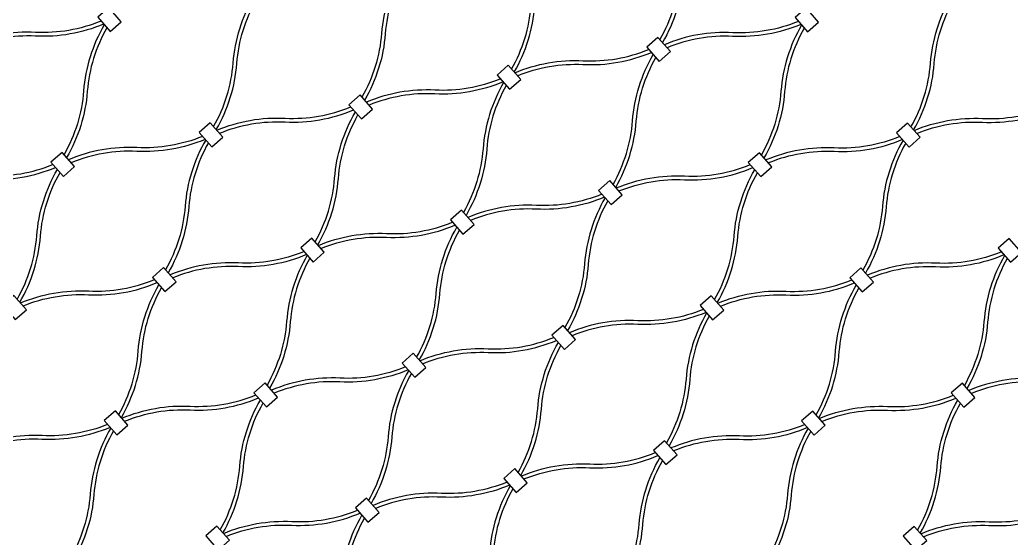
# Model space of a CAD drawing. Header units: millimetres. Extents: x 832728086 to 834530684, y 817551485 to 818349469.
# Drawn here: x 834419971.9 to 834420373.5, y 817818620.2 to 817818830.4 of the extents above; entities that cross this region are included whole.
import ezdxf

# ---------------------------------------------------------------- set-up
doc = ezdxf.new("R2010")
doc.units = ezdxf.units.MM
doc.header["$LTSCALE"] = 100
doc.layers.add('mesh- l', color=8, linetype='Continuous')

msp = doc.modelspace()

# ---------------------------------------------------------------- linework, layer by layer
at = {"layer": 'mesh- l'}
for points in [[(834420247.436, 817818874.9974, 0.05643381), (834420241.7444, 817818862.0513, 0.05608633), (834420239.0816, 817818848.1612, -0.05520174), (834420236.5485, 817818834.8201, -0.05548959), (834420231.151, 817818822.3604)], [(834420248.5028, 817818873.7852, 0.05541212), (834420243.1189, 817818861.337, 0.05509445), (834420240.5916, 817818848.0111, -0.0561917), (834420237.923, 817818834.1059, -0.05650781), (834420232.2176, 817818821.1485)], [(834420171.0698, 817818810.4059, 0.05541212), (834420176.4537, 817818822.854, 0.05509445), (834420178.981, 817818836.18, -0.0561917), (834420181.6496, 817818850.0851, -0.05650781), (834420187.355, 817818863.0425)], [(834420172.1366, 817818809.1936, 0.05643381), (834420177.8282, 817818822.1397, 0.05608633), (834420180.491, 817818836.0298, -0.05520174), (834420183.0241, 817818849.3709, -0.05548959), (834420188.4216, 817818861.8306)], [(834420126.7428, 817818851.6914, 0.05643381), (834420121.0512, 817818838.7453, 0.05608633), (834420118.3884, 817818824.8552, -0.05520174), (834420115.8553, 817818811.5141, -0.05548959), (834420110.4578, 817818799.0544)], [(834420127.8096, 817818850.4791, 0.05541212), (834420122.4257, 817818838.031, 0.05509445), (834420119.8984, 817818824.705, -0.0561917), (834420117.2298, 817818810.7999, -0.05650781), (834420111.5244, 817818797.8425)], [(834420050.3766, 817818787.0998, 0.05541212), (834420055.7605, 817818799.548, 0.05509445), (834420058.2878, 817818812.874, -0.0561917), (834420060.9564, 817818826.7791, -0.05650781), (834420066.6618, 817818839.7365)], [(834420051.4434, 817818785.8876, 0.05643381), (834420057.135, 817818798.8337, 0.05608633), (834420059.7978, 817818812.7238, -0.05520174), (834420062.3309, 817818826.0649, -0.05548959), (834420067.7284, 817818838.5246)], [(834420332.8835, 817818786.988, 0.05541212), (834420338.2674, 817818799.4361, 0.05509445), (834420340.7947, 817818812.7621, -0.0561917), (834420343.4633, 817818826.6673, -0.05650781), (834420349.1687, 817818839.6247)], [(834420333.9503, 817818785.7758, 0.05643381), (834420339.6419, 817818798.7218, 0.05608633), (834420342.3047, 817818812.612, -0.05520174), (834420344.8378, 817818825.953, -0.05548959), (834420350.2353, 817818838.4127)], [(834420004.7519, 817818829.8598, -0.05541212), (834419991.7206, 817818826.1011, -0.05509445), (834419978.1816, 817818825.2875, 0.0561917), (834419964.05, 817818824.4072, 0.05650781), (834419950.4727, 817818820.3944)], [(834420005.8188, 817818828.6475, -0.05643381), (834419992.2545, 817818824.647, -0.05608633), (834419978.1386, 817818823.7707, 0.05520174), (834419964.5838, 817818822.9532, 0.05548959), (834419951.5393, 817818819.1825)], [(834420006.0496, 817818828.3853, 0.05643381), (834420000.358, 817818815.4393, 0.05608633), (834419997.6952, 817818801.5492, -0.05520174), (834419995.1621, 817818788.2081, -0.05548959), (834419989.7646, 817818775.7484)], [(834420287.2589, 817818829.7479, -0.05541212), (834420274.2275, 817818825.9893, -0.05509445), (834420260.6885, 817818825.1757, 0.0561917), (834420246.557, 817818824.2954, 0.05650781), (834420232.9796, 817818820.2826)], [(834420288.3257, 817818828.5357, -0.05643381), (834420274.7614, 817818824.5351, -0.05608633), (834420260.6456, 817818823.6588, 0.05520174), (834420247.0908, 817818822.8414, 0.05548959), (834420234.0462, 817818819.0707)], [(834420288.5565, 817818828.2735, 0.05643381), (834420282.8649, 817818815.3275, 0.05608633), (834420280.2021, 817818801.4373, -0.05520174), (834420277.669, 817818788.0963, -0.05548959), (834420272.2715, 817818775.6366)], [(834420007.1164, 817818827.1731, 0.05541212), (834420001.7325, 817818814.725, 0.05509445), (834419999.2052, 817818801.399, -0.0561917), (834419996.5366, 817818787.4939, -0.05650781), (834419990.8312, 817818774.5364)], [(834420289.6233, 817818827.0613, 0.05541212), (834420284.2394, 817818814.6131, 0.05509445), (834420281.7121, 817818801.2872, -0.0561917), (834420279.0435, 817818787.382, -0.05650781), (834420273.3381, 817818774.4246)], [(834420172.3674, 817818808.9314, -0.05643381), (834420185.9317, 817818812.932, -0.05608633), (834420200.0476, 817818813.8083, 0.05520174), (834420213.6024, 817818814.6258, 0.05548959), (834420226.6469, 817818818.3965)], [(834420173.4342, 817818807.7192, -0.05541212), (834420186.4656, 817818811.4779, -0.05509445), (834420200.0046, 817818812.2915, 0.0561917), (834420214.1362, 817818813.1717, 0.05650781), (834420227.7135, 817818817.1845)], [(834420212.1903, 817818763.682, 0.05541212), (834420217.5742, 817818776.1301, 0.05509445), (834420220.1015, 817818789.4561, -0.0561917), (834420222.7701, 817818803.3612, -0.05650781), (834420228.4755, 817818816.3186)], [(834420213.2571, 817818762.4698, 0.05643381), (834420218.9488, 817818775.4158, 0.05608633), (834420221.6115, 817818789.3059, -0.05520174), (834420224.1446, 817818802.647, -0.05548959), (834420229.5421, 817818815.1067)], [(834420166.5657, 817818806.4419, -0.05541212), (834420153.5343, 817818802.6833, -0.05509445), (834420139.9953, 817818801.8696, 0.0561917), (834420125.8638, 817818800.9894, 0.05650781), (834420112.2864, 817818796.9766)], [(834420167.6325, 817818805.2297, -0.05643381), (834420154.0682, 817818801.2291, -0.05608633), (834420139.9524, 817818800.3528, 0.05520174), (834420126.3976, 817818799.5353, 0.05548959), (834420113.353, 817818795.7646)], [(834420167.8633, 817818804.9675, 0.05643381), (834420162.1717, 817818792.0214, 0.05608633), (834420159.5089, 817818778.1313, -0.05520174), (834420156.9759, 817818764.7902, -0.05548959), (834420151.5783, 817818752.3305)], [(834420168.9301, 817818803.7552, 0.05541212), (834420163.5462, 817818791.3071, 0.05509445), (834420161.0189, 817818777.9811, -0.0561917), (834420158.3503, 817818764.076, -0.05650781), (834420152.6449, 817818751.1186)], [(834420051.6742, 817818785.6254, -0.05643381), (834420065.2385, 817818789.626, -0.05608633), (834420079.3544, 817818790.5023, 0.05520174), (834420092.9092, 817818791.3198, 0.05548959), (834420105.9537, 817818795.0905)], [(834420052.7411, 817818784.4132, -0.05541212), (834420065.7724, 817818788.1718, -0.05509445), (834420079.3114, 817818788.9855, 0.0561917), (834420093.443, 817818789.8657, 0.05650781), (834420107.0203, 817818793.8785)], [(834420091.4971, 817818740.376, 0.05541212), (834420096.881, 817818752.8241, 0.05509445), (834420099.4083, 817818766.1501, -0.0561917), (834420102.0769, 817818780.0552, -0.05650781), (834420107.7823, 817818793.0126)], [(834420334.1811, 817818785.5136, -0.05643381), (834420347.7454, 817818789.5141, -0.05608633), (834420361.8613, 817818790.3905, 0.05520174), (834420375.4161, 817818791.2079, 0.05548959), (834420388.4606, 817818794.9786)], [(834420335.248, 817818784.3013, -0.05541212), (834420348.2793, 817818788.06, -0.05509445), (834420361.8184, 817818788.8736, 0.0561917), (834420375.9499, 817818789.7539, 0.05650781), (834420389.5272, 817818793.7667)], [(834420092.564, 817818739.1637, 0.05643381), (834420098.2556, 817818752.1098, 0.05608633), (834420100.9183, 817818765.9999, -0.05520174), (834420103.4514, 817818779.341, -0.05548959), (834420108.8489, 817818791.8007)], [(834420045.8725, 817818783.1359, -0.05541212), (834420032.8412, 817818779.3772, -0.05509445), (834420019.3021, 817818778.5636, 0.0561917), (834420005.1706, 817818777.6833, 0.05650781), (834419991.5932, 817818773.6705)], [(834420046.9393, 817818781.9237, -0.05643381), (834420033.375, 817818777.9231, -0.05608633), (834420019.2592, 817818777.0468, 0.05520174), (834420005.7044, 817818776.2293, 0.05548959), (834419992.6598, 817818772.4586)], [(834420047.1701, 817818781.6614, 0.05643381), (834420041.4785, 817818768.7154, 0.05608633), (834420038.8158, 817818754.8253, -0.05520174), (834420036.2827, 817818741.4842, -0.05548959), (834420030.8851, 817818729.0245)], [(834420048.2369, 817818780.4492, 0.05541212), (834420042.853, 817818768.0011, 0.05509445), (834420040.3257, 817818754.6751, -0.0561917), (834420037.6571, 817818740.77, -0.05650781), (834420031.9517, 817818727.8126)], [(834420328.3794, 817818783.0241, -0.05541212), (834420315.3481, 817818779.2654, -0.05509445), (834420301.809, 817818778.4518, 0.0561917), (834420287.6775, 817818777.5715, 0.05650781), (834420274.1002, 817818773.5587)], [(834420329.4462, 817818781.8118, -0.05643381), (834420315.8819, 817818777.8113, -0.05608633), (834420301.7661, 817818776.9349, 0.05520174), (834420288.2113, 817818776.1175, 0.05548959), (834420275.1668, 817818772.3468)], [(834420329.677, 817818781.5496, 0.05643381), (834420323.9854, 817818768.6036, 0.05608633), (834420321.3227, 817818754.7134, -0.05520174), (834420318.7896, 817818741.3724, -0.05548959), (834420313.392, 817818728.9127)], [(834420330.7439, 817818780.3374, 0.05541212), (834420325.3599, 817818767.8893, 0.05509445), (834420322.8327, 817818754.5633, -0.0561917), (834420320.164, 817818740.6581, -0.05650781), (834420314.4586, 817818727.7007)], [(834419930.981, 817818762.3194, -0.05643381), (834419944.5453, 817818766.3199, -0.05608633), (834419958.6612, 817818767.1963, 0.05520174), (834419972.216, 817818768.0137, 0.05548959), (834419985.2605, 817818771.7844)], [(834419932.0479, 817818761.1071, -0.05541212), (834419945.0792, 817818764.8658, -0.05509445), (834419958.6182, 817818765.6794, 0.0561917), (834419972.7498, 817818766.5597, 0.05650781), (834419986.3271, 817818770.5725)], [(834419970.8039, 817818717.0699, 0.05541212), (834419976.1878, 817818729.5181, 0.05509445), (834419978.7151, 817818742.844, -0.0561917), (834419981.3838, 817818756.7492, -0.05650781), (834419987.0891, 817818769.7066)], [(834419971.8708, 817818715.8577, 0.05643381), (834419977.5624, 817818728.8037, 0.05608633), (834419980.2251, 817818742.6939, -0.05520174), (834419982.7582, 817818756.035, -0.05548959), (834419988.1557, 817818768.4947)], [(834420213.4879, 817818762.2075, -0.05643381), (834420227.0522, 817818766.2081, -0.05608633), (834420241.1681, 817818767.0844, 0.05520174), (834420254.7229, 817818767.9019, 0.05548959), (834420267.7674, 817818771.6726)], [(834420214.5548, 817818760.9953, -0.05541212), (834420227.5861, 817818764.754, -0.05509445), (834420241.1252, 817818765.5676, 0.0561917), (834420255.2567, 817818766.4479, 0.05650781), (834420268.834, 817818770.4607)], [(834420253.3108, 817818716.9581, 0.05541212), (834420258.6947, 817818729.4062, 0.05509445), (834420261.222, 817818742.7322, -0.0561917), (834420263.8907, 817818756.6373, -0.05650781), (834420269.596, 817818769.5948)], [(834420254.3777, 817818715.7459, 0.05643381), (834420260.0693, 817818728.6919, 0.05608633), (834420262.732, 817818742.582, -0.05520174), (834420265.2651, 817818755.9231, -0.05548959), (834420270.6626, 817818768.3828)], [(834420207.6862, 817818759.718, -0.05541212), (834420194.6549, 817818755.9594, -0.05509445), (834420181.1158, 817818755.1457, 0.0561917), (834420166.9843, 817818754.2655, 0.05650781), (834420153.407, 817818750.2527)], [(834420208.753, 817818758.5058, -0.05643381), (834420195.1888, 817818754.5052, -0.05608633), (834420181.0729, 817818753.6289, 0.05520174), (834420167.5181, 817818752.8114, 0.05548959), (834420154.4736, 817818749.0407)], [(834420208.9838, 817818758.2436, 0.05643381), (834420203.2922, 817818745.2975, 0.05608633), (834420200.6295, 817818731.4074, -0.05520174), (834420198.0964, 817818718.0663, -0.05548959), (834420192.6988, 817818705.6066)], [(834420210.0507, 817818757.0314, 0.05541212), (834420204.6667, 817818744.5832, 0.05509445), (834420202.1395, 817818731.2573, -0.0561917), (834420199.4708, 817818717.3521, -0.05650781), (834420193.7654, 817818704.3947)], [(834420092.7947, 817818738.9015, -0.05643381), (834420106.359, 817818742.9021, -0.05608633), (834420120.4749, 817818743.7784, 0.05520174), (834420134.0297, 817818744.5959, 0.05548959), (834420147.0742, 817818748.3666)], [(834420093.8616, 817818737.6893, -0.05541212), (834420106.8929, 817818741.4479, -0.05509445), (834420120.432, 817818742.2616, 0.0561917), (834420134.5635, 817818743.1418, 0.05650781), (834420148.1408, 817818747.1546)], [(834420132.6176, 817818693.6521, 0.05541212), (834420138.0016, 817818706.1002, 0.05509445), (834420140.5288, 817818719.4262, -0.0561917), (834420143.1975, 817818733.3313, -0.05650781), (834420148.9029, 817818746.2887)], [(834420133.6845, 817818692.4398, 0.05643381), (834420139.3761, 817818705.3859, 0.05608633), (834420142.0388, 817818719.276, -0.05520174), (834420144.5719, 817818732.6171, -0.05548959), (834420149.9694, 817818745.0768)], [(834420086.993, 817818736.412, -0.05541212), (834420073.9617, 817818732.6533, -0.05509445), (834420060.4226, 817818731.8397, 0.0561917), (834420046.2911, 817818730.9595, 0.05650781), (834420032.7138, 817818726.9467)], [(834420369.4999, 817818736.3002, -0.05541212), (834420356.4686, 817818732.5415, -0.05509445), (834420342.9295, 817818731.7279, 0.0561917), (834420328.798, 817818730.8476, 0.05650781), (834420315.2207, 817818726.8348)], [(834420088.0598, 817818735.1998, -0.05643381), (834420074.4956, 817818731.1992, -0.05608633), (834420060.3797, 817818730.3229, 0.05520174), (834420046.8249, 817818729.5054, 0.05548959), (834420033.7804, 817818725.7347)], [(834420088.2906, 817818734.9376, 0.05643381), (834420082.599, 817818721.9915, 0.05608633), (834420079.9363, 817818708.1014, -0.05520174), (834420077.4032, 817818694.7603, -0.05548959), (834420072.0056, 817818682.3006)], [(834420089.3575, 817818733.7253, 0.05541212), (834420083.9735, 817818721.2772, 0.05509445), (834420081.4463, 817818707.9512, -0.0561917), (834420078.7776, 817818694.0461, -0.05650781), (834420073.0722, 817818681.0887)], [(834420370.5668, 817818735.0879, -0.05643381), (834420357.0025, 817818731.0874, -0.05608633), (834420342.8866, 817818730.2111, 0.05520174), (834420329.3318, 817818729.3936, 0.05548959), (834420316.2873, 817818725.6229)], [(834420370.7975, 817818734.8257, 0.05643381), (834420365.1059, 817818721.8797, 0.05608633), (834420362.4432, 817818707.9896, -0.05520174), (834420359.9101, 817818694.6485, -0.05548959), (834420354.5126, 817818682.1888)], [(834420371.8644, 817818733.6135, 0.05541212), (834420366.4804, 817818721.1654, 0.05509445), (834420363.9532, 817818707.8394, -0.0561917), (834420361.2845, 817818693.9343, -0.05650781), (834420355.5791, 817818680.9768)], [(834419972.1015, 817818715.5955, -0.05643381), (834419985.6658, 817818719.5961, -0.05608633), (834419999.7817, 817818720.4724, 0.05520174), (834420013.3365, 817818721.2898, 0.05548959), (834420026.381, 817818725.0605)], [(834419973.1684, 817818714.3833, -0.05541212), (834419986.1997, 817818718.1419, -0.05509445), (834419999.7388, 817818718.9555, 0.0561917), (834420013.8703, 817818719.8358, 0.05650781), (834420027.4476, 817818723.8486)], [(834420254.6084, 817818715.4837, -0.05643381), (834420268.1727, 817818719.4842, -0.05608633), (834420282.2886, 817818720.3605, 0.05520174), (834420295.8434, 817818721.178, 0.05548959), (834420308.8879, 817818724.9487)], [(834420255.6753, 817818714.2714, -0.05541212), (834420268.7066, 817818718.0301, -0.05509445), (834420282.2457, 817818718.8437, 0.0561917), (834420296.3772, 817818719.724, 0.05650781), (834420309.9545, 817818723.7368)], [(834420011.9244, 817818670.346, 0.05541212), (834420017.3084, 817818682.7942, 0.05509445), (834420019.8356, 817818696.1201, -0.0561917), (834420022.5043, 817818710.0253, -0.05650781), (834420028.2097, 817818722.9827)], [(834420012.9913, 817818669.1338, 0.05643381), (834420018.6829, 817818682.0799, 0.05608633), (834420021.3456, 817818695.97, -0.05520174), (834420023.8787, 817818709.3111, -0.05548959), (834420029.2762, 817818721.7708)], [(834420294.4313, 817818670.2342, 0.05541212), (834420299.8153, 817818682.6823, 0.05509445), (834420302.3425, 817818696.0083, -0.0561917), (834420305.0112, 817818709.9135, -0.05650781), (834420310.7166, 817818722.8709)], [(834420295.4982, 817818669.022, 0.05643381), (834420301.1898, 817818681.968, 0.05608633), (834420303.8525, 817818695.8582, -0.05520174), (834420306.3856, 817818709.1992, -0.05548959), (834420311.7832, 817818721.6589)], [(834420248.8067, 817818712.9941, -0.05541212), (834420235.7754, 817818709.2355, -0.05509445), (834420222.2363, 817818708.4219, 0.0561917), (834420208.1048, 817818707.5416, 0.05650781), (834420194.5275, 817818703.5288)], [(834420249.8736, 817818711.7819, -0.05643381), (834420236.3093, 817818707.7813, -0.05608633), (834420222.1934, 817818706.905, 0.05520174), (834420208.6386, 817818706.0876, 0.05548959), (834420195.5941, 817818702.3169)], [(834420250.1043, 817818711.5197, 0.05643381), (834420244.4127, 817818698.5737, 0.05608633), (834420241.75, 817818684.6835, -0.05520174), (834420239.2169, 817818671.3424, -0.05548959), (834420233.8194, 817818658.8827)], [(834420251.1712, 817818710.3075, 0.05541212), (834420245.7873, 817818697.8593, 0.05509445), (834420243.26, 817818684.5334, -0.0561917), (834420240.5913, 817818670.6282, -0.05650781), (834420234.886, 817818657.6708)], [(834420133.9152, 817818692.1776, -0.05643381), (834420147.4795, 817818696.1782, -0.05608633), (834420161.5954, 817818697.0545, 0.05520174), (834420175.1502, 817818697.872, 0.05548959), (834420188.1947, 817818701.6427)], [(834420134.9821, 817818690.9654, -0.05541212), (834420148.0134, 817818694.7241, -0.05509445), (834420161.5525, 817818695.5377, 0.0561917), (834420175.684, 817818696.4179, 0.05650781), (834420189.2613, 817818700.4307)], [(834420173.7381, 817818646.9282, 0.05541212), (834420179.1221, 817818659.3763, 0.05509445), (834420181.6493, 817818672.7023, -0.0561917), (834420184.318, 817818686.6074, -0.05650781), (834420190.0234, 817818699.5648)], [(834420174.805, 817818645.716, 0.05643381), (834420180.4966, 817818658.662, 0.05608633), (834420183.1593, 817818672.5521, -0.05520174), (834420185.6924, 817818685.8932, -0.05548959), (834420191.09, 817818698.3529)], [(834420128.1135, 817818689.6881, -0.05541212), (834420115.0822, 817818685.9295, -0.05509445), (834420101.5431, 817818685.1158, 0.0561917), (834420087.4116, 817818684.2356, 0.05650781), (834420073.8343, 817818680.2228)], [(834420129.1804, 817818688.4759, -0.05643381), (834420115.6161, 817818684.4753, -0.05608633), (834420101.5002, 817818683.599, 0.05520174), (834420087.9454, 817818682.7815, 0.05548959), (834420074.9009, 817818679.0108)], [(834420129.4111, 817818688.2137, 0.05643381), (834420123.7195, 817818675.2676, 0.05608633), (834420121.0568, 817818661.3775, -0.05520174), (834420118.5237, 817818648.0364, -0.05548959), (834420113.1262, 817818635.5767)], [(834420410.6204, 817818689.5763, -0.05541212), (834420397.5891, 817818685.8176, -0.05509445), (834420384.05, 817818685.004, 0.0561917), (834420369.9185, 817818684.1237, 0.05650781), (834420356.3412, 817818680.1109)], [(834420411.6873, 817818688.3641, -0.05643381), (834420398.123, 817818684.3635, -0.05608633), (834420384.0071, 817818683.4872, 0.05520174), (834420370.4523, 817818682.6697, 0.05548959), (834420357.4078, 817818678.899)], [(834420130.478, 817818687.0014, 0.05541212), (834420125.0941, 817818674.5533, 0.05509445), (834420122.5668, 817818661.2273, -0.0561917), (834420119.8981, 817818647.3222, -0.05650781), (834420114.1928, 817818634.3648)], [(834420013.222, 817818668.8716, -0.05643381), (834420026.7863, 817818672.8722, -0.05608633), (834420040.9022, 817818673.7485, 0.05520174), (834420054.457, 817818674.566, 0.05548959), (834420067.5015, 817818678.3367)], [(834420014.2889, 817818667.6594, -0.05541212), (834420027.3202, 817818671.418, -0.05509445), (834420040.8593, 817818672.2317, 0.0561917), (834420054.9908, 817818673.1119, 0.05650781), (834420068.5681, 817818677.1247)], [(834420053.0449, 817818623.6222, 0.05541212), (834420058.4289, 817818636.0703, 0.05509445), (834420060.9562, 817818649.3963, -0.0561917), (834420063.6248, 817818663.3014, -0.05650781), (834420069.3302, 817818676.2588)], [(834420295.729, 817818668.7598, -0.05643381), (834420309.2932, 817818672.7603, -0.05608633), (834420323.4091, 817818673.6366, 0.05520174), (834420336.9639, 817818674.4541, 0.05548959), (834420350.0084, 817818678.2248)], [(834420296.7958, 817818667.5475, -0.05541212), (834420309.8271, 817818671.3062, -0.05509445), (834420323.3662, 817818672.1198, 0.0561917), (834420337.4977, 817818673.0001, 0.05650781), (834420351.075, 817818677.0129)], [(834420335.5519, 817818623.5103, 0.05541212), (834420340.9358, 817818635.9585, 0.05509445), (834420343.4631, 817818649.2844, -0.0561917), (834420346.1317, 817818663.1896, -0.05650781), (834420351.8371, 817818676.147)], [(834420054.1118, 817818622.4099, 0.05643381), (834420059.8034, 817818635.356, 0.05608633), (834420062.4661, 817818649.2461, -0.05520174), (834420064.9992, 817818662.5872, -0.05548959), (834420070.3968, 817818675.0469)], [(834420336.6187, 817818622.2981, 0.05643381), (834420342.3103, 817818635.2441, 0.05608633), (834420344.973, 817818649.1343, -0.05520174), (834420347.5061, 817818662.4753, -0.05548959), (834420352.9037, 817818674.935)], [(834420007.4203, 817818666.3821, -0.05541212), (834419994.389, 817818662.6234, -0.05509445), (834419980.8499, 817818661.8098, 0.0561917), (834419966.7184, 817818660.9295, 0.05650781), (834419953.1411, 817818656.9167)], [(834420008.4872, 817818665.1699, -0.05643381), (834419994.9229, 817818661.1693, -0.05608633), (834419980.807, 817818660.293, 0.05520174), (834419967.2522, 817818659.4755, 0.05548959), (834419954.2077, 817818655.7048)], [(834420008.7179, 817818664.9076, 0.05643381), (834420003.0263, 817818651.9616, 0.05608633), (834420000.3636, 817818638.0715, -0.05520174), (834419997.8305, 817818624.7304, -0.05548959), (834419992.433, 817818612.2707)], [(834420009.7848, 817818663.6954, 0.05541212), (834420004.4009, 817818651.2473, 0.05509445), (834420001.8736, 817818637.9213, -0.0561917), (834419999.2049, 817818624.0162, -0.05650781), (834419993.4996, 817818611.0588)], [(834420289.9272, 817818666.2703, -0.05541212), (834420276.8959, 817818662.5116, -0.05509445), (834420263.3568, 817818661.698, 0.0561917), (834420249.2253, 817818660.8177, 0.05650781), (834420235.648, 817818656.8049)], [(834420290.9941, 817818665.058, -0.05643381), (834420277.4298, 817818661.0575, -0.05608633), (834420263.3139, 817818660.1811, 0.05520174), (834420249.7591, 817818659.3637, 0.05548959), (834420236.7146, 817818655.593)], [(834420291.2248, 817818664.7958, 0.05643381), (834420285.5332, 817818651.8498, 0.05608633), (834420282.8705, 817818637.9596, -0.05520174), (834420280.3374, 817818624.6186, -0.05548959), (834420274.9399, 817818612.1589)], [(834420292.2917, 817818663.5836, 0.05541212), (834420286.9078, 817818651.1354, 0.05509445), (834420284.3805, 817818637.8095, -0.0561917), (834420281.7119, 817818623.9043, -0.05650781), (834420276.0065, 817818610.9469)], [(834420175.0358, 817818645.4537, -0.05643381), (834420188.6, 817818649.4543, -0.05608633), (834420202.7159, 817818650.3306, 0.05520174), (834420216.2707, 817818651.1481, 0.05548959), (834420229.3152, 817818654.9188)], [(834420176.1026, 817818644.2415, -0.05541212), (834420189.1339, 817818648.0002, -0.05509445), (834420202.673, 817818648.8138, 0.0561917), (834420216.8045, 817818649.6941, 0.05650781), (834420230.3818, 817818653.7069)], [(834420214.8587, 817818600.2043, 0.05541212), (834420220.2426, 817818612.6524, 0.05509445), (834420222.7699, 817818625.9784, -0.0561917), (834420225.4385, 817818639.8835, -0.05650781), (834420231.1439, 817818652.841)], [(834420215.9255, 817818598.9921, 0.05643381), (834420221.6171, 817818611.9381, 0.05608633), (834420224.2799, 817818625.8282, -0.05520174), (834420226.8129, 817818639.1693, -0.05548959), (834420232.2105, 817818651.629)], [(834420169.234, 817818642.9642, -0.05541212), (834420156.2027, 817818639.2056, -0.05509445), (834420142.6636, 817818638.3919, 0.0561917), (834420128.5321, 817818637.5117, 0.05650781), (834420114.9548, 817818633.4989)], [(834420170.3009, 817818641.752, -0.05643381), (834420156.7366, 817818637.7514, -0.05608633), (834420142.6207, 817818636.8751, 0.05520174), (834420129.0659, 817818636.0576, 0.05548959), (834420116.0214, 817818632.2869)], [(834420170.5317, 817818641.4898, 0.05643381), (834420164.84, 817818628.5437, 0.05608633), (834420162.1773, 817818614.6536, -0.05520174), (834420159.6442, 817818601.3125, -0.05548959), (834420154.2467, 817818588.8528)], [(834420171.5985, 817818640.2776, 0.05541212), (834420166.2146, 817818627.8294, 0.05509445), (834420163.6873, 817818614.5034, -0.0561917), (834420161.0187, 817818600.5983, -0.05650781), (834420155.3133, 817818587.6409)], [(834420054.3426, 817818622.1477, -0.05643381), (834420067.9069, 817818626.1483, -0.05608633), (834420082.0227, 817818627.0246, 0.05520174), (834420095.5775, 817818627.8421, 0.05548959), (834420108.622, 817818631.6128)], [(834420336.8495, 817818622.0359, -0.05643381), (834420350.4138, 817818626.0365, -0.05608633), (834420364.5296, 817818626.9128, 0.05520174), (834420378.0844, 817818627.7302, 0.05548959), (834420391.129, 817818631.5009)], [(834420055.4094, 817818620.9355, -0.05541212), (834420068.4407, 817818624.6941, -0.05509445), (834420081.9798, 817818625.5078, 0.0561917), (834420096.1113, 817818626.388, 0.05650781), (834420109.6886, 817818630.4008)], [(834420094.1655, 817818576.8983, 0.05541212), (834420099.5494, 817818589.3464, 0.05509445), (834420102.0767, 817818602.6724, -0.0561917), (834420104.7453, 817818616.5775, -0.05650781), (834420110.4507, 817818629.5349)], [(834420095.2323, 817818575.686, 0.05643381), (834420100.9239, 817818588.6321, 0.05608633), (834420103.5867, 817818602.5222, -0.05520174), (834420106.1198, 817818615.8633, -0.05548959), (834420111.5173, 817818628.323)], [(834420337.9163, 817818620.8237, -0.05541212), (834420350.9477, 817818624.5823, -0.05509445), (834420364.4867, 817818625.3959, 0.0561917), (834420378.6182, 817818626.2762, 0.05650781), (834420392.1956, 817818630.289)]]:
    msp.add_lwpolyline(points, format="xyb", dxfattribs=at)
for points in [[(834420012.9704, 817818829.6033), (834420007.9062, 817818835.3575), (834420003.4021, 817818831.3936), (834420008.4663, 817818825.6393)], [(834420295.4773, 817818829.4914), (834420290.4131, 817818835.2457), (834420285.909, 817818831.2817), (834420290.9732, 817818825.5275)], [(834420235.4343, 817818817.4934), (834420230.3702, 817818823.2477), (834420225.866, 817818819.2837), (834420230.9302, 817818813.5295)], [(834420174.7841, 817818806.1854), (834420169.7199, 817818811.9397), (834420165.2158, 817818807.9757), (834420170.28, 817818802.2215)], [(834420174.7841, 817818806.1854), (834420169.7199, 817818811.9397), (834420165.2158, 817818807.9757), (834420170.28, 817818802.2215)], [(834420114.7411, 817818794.1874), (834420109.677, 817818799.9416), (834420105.1729, 817818795.9777), (834420110.237, 817818790.2234)], [(834420054.0909, 817818782.8794), (834420049.0267, 817818788.6336), (834420044.5226, 817818784.6697), (834420049.5868, 817818778.9154)], [(834420336.5978, 817818782.7676), (834420331.5337, 817818788.5218), (834420327.0295, 817818784.5578), (834420332.0937, 817818778.8036)], [(834419994.0479, 817818770.8814), (834419988.9838, 817818776.6356), (834419984.4797, 817818772.6717), (834419989.5438, 817818766.9174)], [(834420276.5548, 817818770.7695), (834420271.4907, 817818776.5238), (834420266.9866, 817818772.5598), (834420272.0507, 817818766.8056)], [(834420215.9046, 817818759.4615), (834420210.8405, 817818765.2158), (834420206.3363, 817818761.2518), (834420211.4005, 817818755.4976)], [(834420215.9046, 817818759.4615), (834420210.8405, 817818765.2158), (834420206.3363, 817818761.2518), (834420211.4005, 817818755.4976)], [(834420155.8616, 817818747.4635), (834420150.7975, 817818753.2178), (834420146.2934, 817818749.2538), (834420151.3575, 817818743.4996)], [(834420095.2114, 817818736.1555), (834420090.1473, 817818741.9097), (834420085.6431, 817818737.9458), (834420090.7073, 817818732.1915)], [(834420377.7183, 817818736.0437), (834420372.6542, 817818741.7979), (834420368.1501, 817818737.834), (834420373.2142, 817818732.0797)], [(834420035.1684, 817818724.1575), (834420030.1043, 817818729.9117), (834420025.6002, 817818725.9478), (834420030.6643, 817818720.1935)], [(834420317.6754, 817818724.0457), (834420312.6112, 817818729.7999), (834420308.1071, 817818725.8359), (834420313.1712, 817818720.0817)], [(834419974.5182, 817818712.8495), (834419969.4541, 817818718.6037), (834419964.9499, 817818714.6398), (834419970.0141, 817818708.8855)], [(834420257.0251, 817818712.7376), (834420251.961, 817818718.4919), (834420247.4569, 817818714.5279), (834420252.521, 817818708.7737)], [(834420257.0251, 817818712.7376), (834420251.961, 817818718.4919), (834420247.4569, 817818714.5279), (834420252.521, 817818708.7737)], [(834420196.9822, 817818700.7396), (834420191.918, 817818706.4939), (834420187.4139, 817818702.5299), (834420192.4781, 817818696.7757)], [(834420136.3319, 817818689.4316), (834420131.2678, 817818695.1859), (834420126.7637, 817818691.2219), (834420131.8278, 817818685.4677)], [(834420076.289, 817818677.4336), (834420071.2248, 817818683.1878), (834420066.7207, 817818679.2239), (834420071.7849, 817818673.4696)], [(834420358.7959, 817818677.3218), (834420353.7317, 817818683.076), (834420349.2276, 817818679.112), (834420354.2918, 817818673.3578)], [(834420015.6387, 817818666.1256), (834420010.5746, 817818671.8798), (834420006.0705, 817818667.9159), (834420011.1346, 817818662.1616)], [(834420298.1457, 817818666.0138), (834420293.0815, 817818671.768), (834420288.5774, 817818667.804), (834420293.6415, 817818662.0498)], [(834420298.1457, 817818666.0138), (834420293.0815, 817818671.768), (834420288.5774, 817818667.804), (834420293.6415, 817818662.0498)], [(834420238.1027, 817818654.0157), (834420233.0385, 817818659.77), (834420228.5344, 817818655.806), (834420233.5986, 817818650.0518)], [(834420177.4525, 817818642.7077), (834420172.3883, 817818648.462), (834420167.8842, 817818644.498), (834420172.9483, 817818638.7438)], [(834420117.4095, 817818630.7097), (834420112.3453, 817818636.4639), (834420107.8412, 817818632.5), (834420112.9054, 817818626.7458)], [(834420056.7593, 817818619.4017), (834420051.6951, 817818625.1559), (834420047.191, 817818621.192), (834420052.2551, 817818615.4377)], [(834420339.2662, 817818619.2899), (834420334.202, 817818625.0441), (834420329.6979, 817818621.0801), (834420334.7621, 817818615.3259)], [(834420339.2662, 817818619.2899), (834420334.202, 817818625.0441), (834420329.6979, 817818621.0801), (834420334.7621, 817818615.3259)]]:
    msp.add_lwpolyline(points, close=True, dxfattribs=at)
for points in [[(834420230.3702, 817818823.2477), (834420225.866, 817818819.2837)], [(834420235.4343, 817818817.4934), (834420230.3702, 817818823.2477)], [(834420225.866, 817818819.2837), (834420230.9302, 817818813.5295)], [(834420230.9302, 817818813.5295), (834420235.4343, 817818817.4934)], [(834420109.677, 817818799.9416), (834420105.1729, 817818795.9777)], [(834420114.7411, 817818794.1874), (834420109.677, 817818799.9416)], [(834420105.1729, 817818795.9777), (834420110.237, 817818790.2234)], [(834420110.237, 817818790.2234), (834420114.7411, 817818794.1874)], [(834419988.9838, 817818776.6356), (834419984.4797, 817818772.6717)], [(834419994.0479, 817818770.8814), (834419988.9838, 817818776.6356)], [(834420271.4907, 817818776.5238), (834420266.9866, 817818772.5598)], [(834420276.5548, 817818770.7695), (834420271.4907, 817818776.5238)], [(834419984.4797, 817818772.6717), (834419989.5438, 817818766.9174)], [(834420266.9866, 817818772.5598), (834420272.0507, 817818766.8056)], [(834419989.5438, 817818766.9174), (834419994.0479, 817818770.8814)], [(834420272.0507, 817818766.8056), (834420276.5548, 817818770.7695)], [(834420150.7975, 817818753.2178), (834420146.2934, 817818749.2538)], [(834420155.8616, 817818747.4635), (834420150.7975, 817818753.2178)], [(834420146.2934, 817818749.2538), (834420151.3575, 817818743.4996)], [(834420151.3575, 817818743.4996), (834420155.8616, 817818747.4635)], [(834420030.1043, 817818729.9117), (834420025.6002, 817818725.9478)], [(834420035.1684, 817818724.1575), (834420030.1043, 817818729.9117)], [(834420312.6112, 817818729.7999), (834420308.1071, 817818725.8359)], [(834420317.6754, 817818724.0457), (834420312.6112, 817818729.7999)], [(834420025.6002, 817818725.9478), (834420030.6643, 817818720.1935)], [(834420030.6643, 817818720.1935), (834420035.1684, 817818724.1575)], [(834420308.1071, 817818725.8359), (834420313.1712, 817818720.0817)], [(834420313.1712, 817818720.0817), (834420317.6754, 817818724.0457)], [(834420191.918, 817818706.4939), (834420187.4139, 817818702.5299)], [(834420196.9822, 817818700.7396), (834420191.918, 817818706.4939)], [(834420187.4139, 817818702.5299), (834420192.4781, 817818696.7757)], [(834420192.4781, 817818696.7757), (834420196.9822, 817818700.7396)], [(834420071.2248, 817818683.1878), (834420066.7207, 817818679.2239)], [(834420076.289, 817818677.4336), (834420071.2248, 817818683.1878)], [(834420353.7317, 817818683.076), (834420349.2276, 817818679.112)], [(834420358.7959, 817818677.3218), (834420353.7317, 817818683.076)], [(834420066.7207, 817818679.2239), (834420071.7849, 817818673.4696)], [(834420071.7849, 817818673.4696), (834420076.289, 817818677.4336)], [(834420349.2276, 817818679.112), (834420354.2918, 817818673.3578)], [(834420354.2918, 817818673.3578), (834420358.7959, 817818677.3218)], [(834420233.0385, 817818659.77), (834420228.5344, 817818655.806)], [(834420238.1027, 817818654.0157), (834420233.0385, 817818659.77)], [(834420228.5344, 817818655.806), (834420233.5986, 817818650.0518)], [(834420233.5986, 817818650.0518), (834420238.1027, 817818654.0157)], [(834420112.3453, 817818636.4639), (834420107.8412, 817818632.5)], [(834420117.4095, 817818630.7097), (834420112.3453, 817818636.4639)], [(834420107.8412, 817818632.5), (834420112.9054, 817818626.7458)], [(834420112.9054, 817818626.7458), (834420117.4095, 817818630.7097)]]:
    msp.add_lwpolyline(points, dxfattribs=at)

doc.saveas('drawing.dxf')
